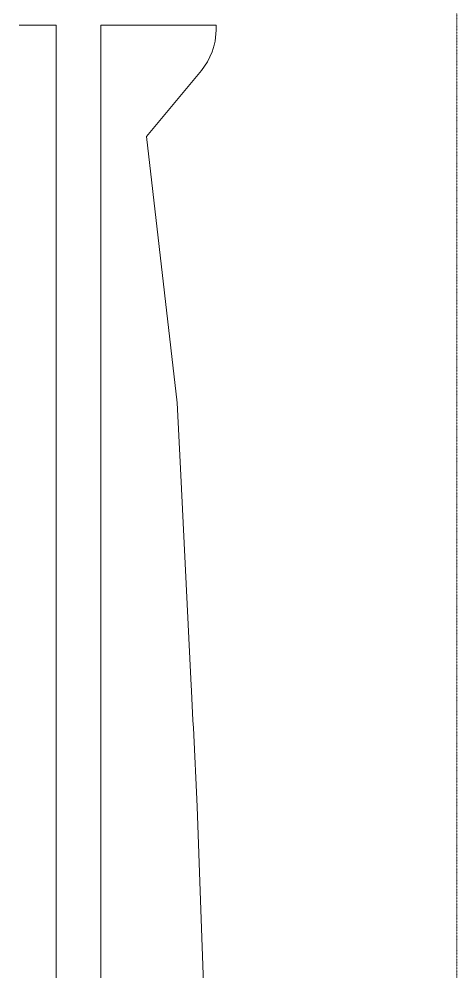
# Model space of a CAD drawing. Header units: inches. Extents: x -4830 to -242, y 9551 to 12925.
# Drawn here: x -4830 to -4245, y 11004 to 12277 of the extents above; entities that cross this region are included whole.
import ezdxf

# ---------------------------------------------------------------- set-up
doc = ezdxf.new("R2010")
doc.units = ezdxf.units.IN
doc.header["$MEASUREMENT"] = 0
doc.linetypes.add('Aligning Line 1_8_', pattern=[0.25, 0.125, -0.125])
for name, color, linetype, lineweight in [('0-1', 7, 'Continuous', 5), ('C-TOPO', 7, 'Continuous', 9), ('G-ANNO-SYMB-1', 147, 'Aligning Line 1_8_', 9)]:
    doc.layers.add(name, color=color, linetype=linetype, lineweight=lineweight)

# ---------------------------------------------------------------- blocks, each defined once
blk = doc.blocks.new('CTR  - Topography_rvt-1-FLOOR PLAN - 2ND FLOOR')
at = {"layer": 'C-TOPO'}
for p, q in [((-4823.6, 12268.6), (-4829.9, 12268.6)), ((-4829.9, 12268.6), (-4823.6, 12268.6)), ((-4780.4, 12268.6), (-4823.6, 12268.6)), ((-4823.6, 12268.6), (-4780.4, 12268.6)), ((-4780.4, 12264), (-4780.4, 12268.6)), ((-4780.4, 12268.6), (-4780.4, 12264)), ((-4780.4, 11856.4), (-4780.4, 12264)), ((-4780.4, 12264), (-4780.4, 11856.4)), ((-4566.7, 12268.6), (-4720.4, 12268.6)), ((-4720.4, 12268.6), (-4720.4, 12257.7)), ((-4720.4, 12257.7), (-4720.4, 12268.6)), ((-4720.4, 12268.6), (-4566.7, 12268.6)), ((-4720.4, 12257.7), (-4720.4, 11791.4)), ((-4720.4, 11791.4), (-4720.4, 12257.7)), ((-4568, 12247.2), (-4566.7, 12261.7)), ((-4566.7, 12261.7), (-4568, 12247.2)), ((-4566.7, 12261.7), (-4566.7, 12268.6)), ((-4566.7, 12268.6), (-4566.7, 12261.7)), ((-4569.4, 12241.8), (-4568, 12247.2)), ((-4568, 12247.2), (-4569.4, 12241.8)), ((-4577.9, 12219.8), (-4571.8, 12233)), ((-4571.8, 12233), (-4577.9, 12219.8)), ((-4571.8, 12233), (-4569.4, 12241.8)), ((-4569.4, 12241.8), (-4571.8, 12233)), ((-4586.3, 12207.8), (-4577.9, 12219.8)), ((-4577.9, 12219.8), (-4586.3, 12207.8)), ((-4659.8, 12119.9), (-4586.3, 12207.8)), ((-4659.8, 12119.9), (-4586.3, 12207.8)), ((-4659.8, 12119.9), (-4618.5, 11764.2)), ((-4659.8, 12119.9), (-4618.5, 11764.2)), ((-4780.4, 11670.8), (-4780.4, 11856.4)), ((-4780.4, 11856.4), (-4780.4, 11670.8)), ((-4720.4, 11791.4), (-4720.4, 11579.1)), ((-4720.4, 11579.1), (-4720.4, 11791.4)), ((-4614.2, 11676.5), (-4618.5, 11764.2)), ((-4618.5, 11764.2), (-4614.2, 11676.5)), ((-4600.3, 11395.6), (-4614.2, 11676.5)), ((-4614.2, 11676.5), (-4600.3, 11395.6)), ((-4780.4, 11602), (-4780.4, 11670.8)), ((-4780.4, 11670.8), (-4780.4, 11602)), ((-4780.4, 11540.2), (-4780.4, 11602)), ((-4780.4, 11602), (-4780.4, 11540.2)), ((-4720.4, 11579.1), (-4720.4, 11530.5)), ((-4720.4, 11530.5), (-4720.4, 11579.1)), ((-4780.4, 11175.8), (-4780.4, 11540.2)), ((-4780.4, 11540.2), (-4780.4, 11175.8)), ((-4720.4, 11530.5), (-4720.4, 11486.9)), ((-4720.4, 11486.9), (-4720.4, 11530.5)), ((-4720.4, 11486.9), (-4720.4, 11229.6)), ((-4720.4, 11229.6), (-4720.4, 11486.9)), ((-4599.8, 11387), (-4600.3, 11395.6)), ((-4600.3, 11395.6), (-4599.8, 11387)), ((-4599.5, 11379.5), (-4599.8, 11387)), ((-4599.8, 11387), (-4599.5, 11379.5)), ((-4597.5, 11339.7), (-4599.5, 11379.5)), ((-4599.5, 11379.5), (-4597.5, 11339.7)), ((-4597, 11330), (-4597.5, 11339.7)), ((-4597.5, 11339.7), (-4597, 11330)), ((-4591.8, 11225.1), (-4597, 11330)), ((-4597, 11330), (-4591.8, 11225.1)), ((-4720.4, 11229.6), (-4720.4, 11159)), ((-4720.4, 11159), (-4720.4, 11229.6)), ((-4587.4, 11099.4), (-4591.8, 11225.1)), ((-4591.8, 11225.1), (-4587.4, 11099.4)), ((-4780.4, 11075.9), (-4780.4, 11175.8)), ((-4780.4, 11175.8), (-4780.4, 11075.9)), ((-4720.4, 11159), (-4720.4, 10946.9)), ((-4720.4, 10946.9), (-4720.4, 11159)), ((-4578.5, 10842.8), (-4587.4, 11099.4)), ((-4587.4, 11099.4), (-4578.5, 10842.8)), ((-4780.4, 10878.1), (-4780.4, 11075.9)), ((-4780.4, 11075.9), (-4780.4, 10878.1))]:
    blk.add_line(p, q, dxfattribs=at)
blk = doc.blocks.new('CTR - 1st Phase - Common Walls_rvt-1-FLOOR PLAN - 2ND FLOOR')
at = {"layer": 'G-ANNO-SYMB-1'}
blk.add_line((-4244.8, 9706.2), (-4244.8, 12461.7), dxfattribs=at)

msp = doc.modelspace()

# ---------------------------------------------------------------- block references
at = {"layer": '0-1'}
for name in ['CTR  - Topography_rvt-1-FLOOR PLAN - 2ND FLOOR', 'CTR - 1st Phase - Common Walls_rvt-1-FLOOR PLAN - 2ND FLOOR']:
    msp.add_blockref(name, (0, 0), dxfattribs=at)

doc.saveas('drawing.dxf')
